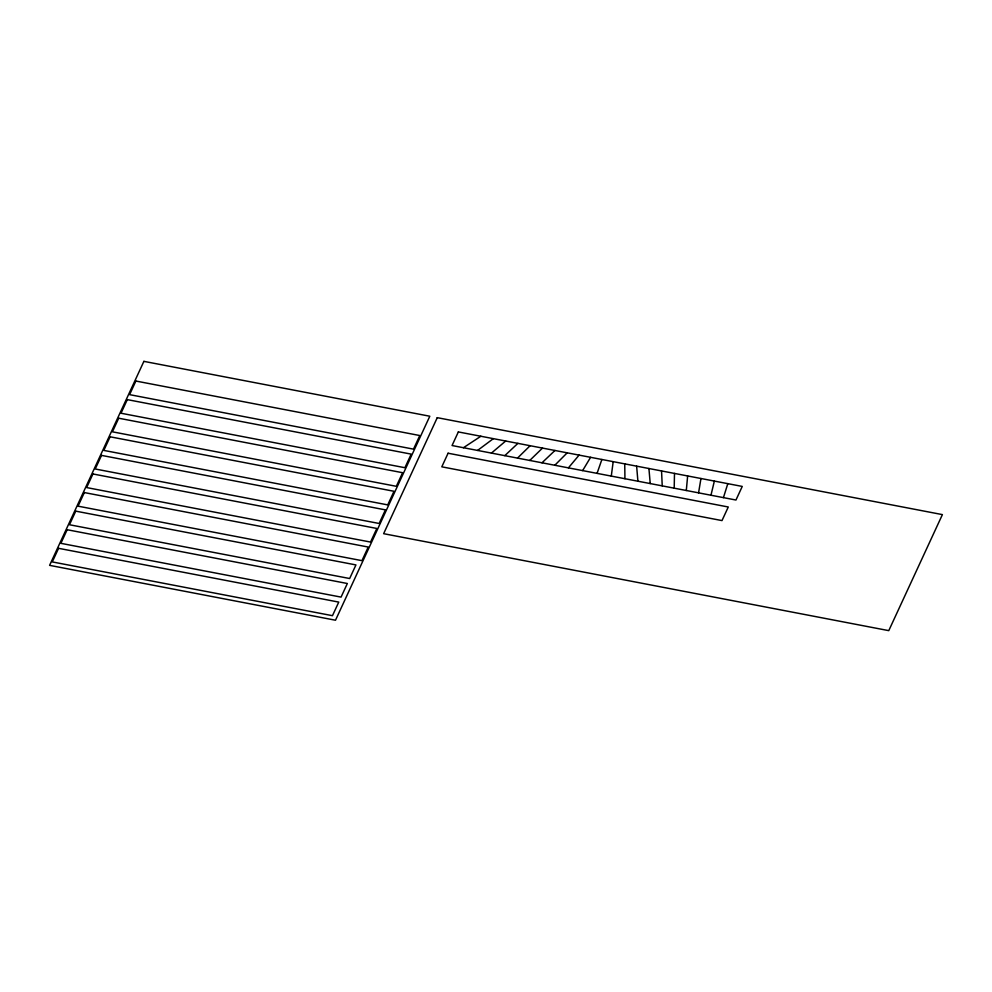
<?xml version="1.0" encoding="UTF-8"?>
<svg xmlns="http://www.w3.org/2000/svg" width="992" height="992" viewBox="0 0 992 992"><rect width="100%" height="100%" fill="white"/><g stroke="black" fill="none" stroke-linecap="round" stroke-linejoin="round"><path stroke-width="1.49" d="M674.2 488.163L674.486 473.42M686.303 490.494L687.642 475.949M611.283 476.098L613.192 461.652M698.566 492.85L700.96 478.504M710.966 495.219L714.364 481.07M723.441 497.624L727.818 483.65M597.06 473.37L601.884 459.482M582.639 470.592L590.587 457.312M568.416 467.864L579.092 455.105M554.813 465.248L567.213 452.823M517.514 458.093L530.125 445.706M529.753 460.449L542.5 448.086M541.992 462.793L554.95 450.48M504.792 455.65L517.911 443.362M491.424 453.096L505.697 441.018M477.574 450.43L493.359 438.65M463.438 447.714L480.86 436.257M648.917 468.509L650.231 483.563M636.628 466.153L637.906 481.207M661.552 470.94L662.234 485.869M624.737 463.872L624.948 478.714M143.89 361.361L49.6 565.353L335.507 620.223L429.809 416.231L143.89 361.361M58.565 548.316L52.278 561.918L332.469 615.685L338.756 602.094L58.565 548.316M67.158 529.728L60.872 543.331L341.062 597.11L347.349 583.507L67.158 529.728M75.752 511.14L69.465 524.743L349.655 578.522L355.942 564.919L75.752 511.14M84.332 492.565L78.046 506.168L361.956 560.654L368.243 547.051L84.332 492.565M92.926 473.965L86.639 487.568L370.549 542.066L376.836 528.463L92.926 473.965M101.519 455.39L95.232 468.993L379.142 523.478L385.429 509.876L101.519 455.39M110.112 436.802L103.825 450.405L387.736 504.891L394.022 491.288L110.112 436.802M118.705 418.215L112.418 431.818L396.329 486.303L402.616 472.713L118.705 418.215M127.298 399.627L120.999 413.23L404.91 467.716L411.196 454.125L127.298 399.627M135.879 381.04L129.592 394.642L413.503 449.14L419.79 435.538L135.879 381.04M437.261 417.669L383.631 533.684L888.77 630.639L942.4 514.612L437.261 417.669M448.086 453.22L441.8 466.823L721.99 520.589L728.277 506.999L448.086 453.22M458.341 431.929L452.054 445.532L735.965 500.03L742.252 486.427L458.341 431.929"/></g></svg>
